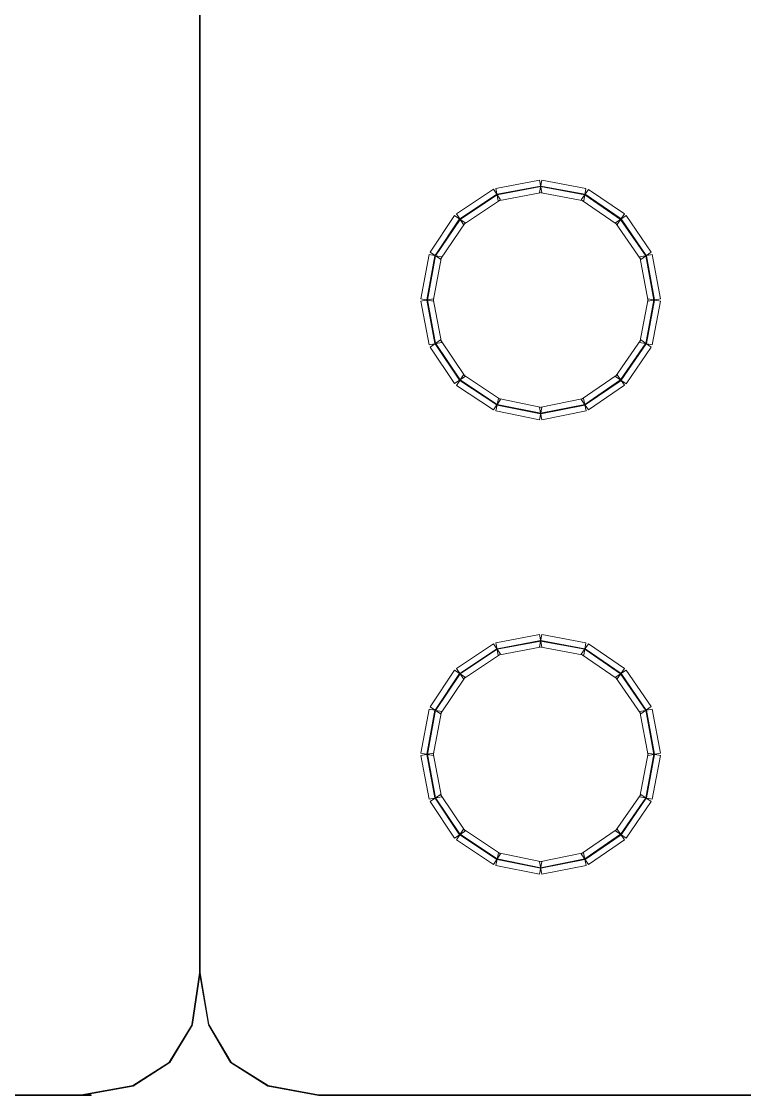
# Model space of a CAD drawing. Header units: millimetres. Extents: x -200 to 200, y -162 to 219.
# Drawn here: x -93.18 to -62.88, y -161.91 to -116.89 of the extents above; entities that cross this region are included whole.
import ezdxf

# ---------------------------------------------------------------- set-up
doc = ezdxf.new("R2010")
doc.units = ezdxf.units.MM
doc.header["$MEASUREMENT"] = 0

msp = doc.modelspace()

# ---------------------------------------------------------------- linework, layer by layer
at = {"color": 1, "lineweight": 5}
for points in [[(-85.7218, -71.7942), (-85.7218, -71.7942), (-85.6954, -71.7942), (-85.6954, -71.7942), (-85.6954, -71.7942), (-85.6954, -71.7942), (-85.6954, -156.7622), (-85.6954, -156.7622), (-85.6954, -156.7622), (-85.6954, -156.7622), (-85.7218, -156.7622), (-85.7218, -156.7622), (-85.7218, -156.7622), (-85.7218, -156.7622), (-85.7218, -71.7942), (-85.7218, -71.7942)], [(-85.7217, -156.7603), (-85.7217, -156.7603), (-85.6955, -156.7641), (-85.6955, -156.7641), (-85.6955, -156.7641), (-85.6955, -156.7641), (-86.013, -158.9333), (-86.013, -158.9333), (-86.013, -158.9333), (-86.013, -158.9333), (-86.0391, -158.9295), (-86.0391, -158.9295), (-86.0391, -158.9295), (-86.0391, -158.9295), (-85.7217, -156.7603), (-85.7217, -156.7603)], [(-85.3252, -158.9292), (-85.3252, -158.9292), (-85.3513, -158.9336), (-85.3513, -158.9336), (-85.3513, -158.9336), (-85.3513, -158.9336), (-85.7217, -156.7644), (-85.7217, -156.7644), (-85.7217, -156.7644), (-85.7217, -156.7644), (-85.6956, -156.76), (-85.6956, -156.76), (-85.6956, -156.76), (-85.6956, -156.76), (-85.3252, -158.9292), (-85.3252, -158.9292)], [(-86.0374, -158.9246), (-86.0374, -158.9246), (-86.0147, -158.9382), (-86.0147, -158.9382), (-86.0147, -158.9382), (-86.0147, -158.9382), (-86.967, -160.5254), (-86.967, -160.5254), (-86.967, -160.5254), (-86.967, -160.5254), (-86.9897, -160.5118), (-86.9897, -160.5118), (-86.9897, -160.5118), (-86.9897, -160.5118), (-86.0374, -158.9246), (-86.0374, -158.9246)], [(-84.401, -160.5119), (-84.401, -160.5119), (-84.4238, -160.5253), (-84.4238, -160.5253), (-84.4238, -160.5253), (-84.4238, -160.5253), (-85.3497, -158.9381), (-85.3497, -158.9381), (-85.3497, -158.9381), (-85.3497, -158.9381), (-85.3268, -158.9247), (-85.3268, -158.9247), (-85.3268, -158.9247), (-85.3268, -158.9247), (-84.401, -160.5119), (-84.401, -160.5119)], [(-86.9855, -160.5074), (-86.9855, -160.5074), (-86.9713, -160.5297), (-86.9713, -160.5297), (-86.9713, -160.5297), (-86.9713, -160.5297), (-88.5055, -161.5085), (-88.5055, -161.5085), (-88.5055, -161.5085), (-88.5055, -161.5085), (-88.5198, -161.4862), (-88.5198, -161.4862), (-88.5198, -161.4862), (-88.5198, -161.4862), (-86.9855, -160.5074), (-86.9855, -160.5074)], [(-82.8446, -161.4862), (-82.8446, -161.4862), (-82.8587, -161.5086), (-82.8587, -161.5086), (-82.8587, -161.5086), (-82.8587, -161.5086), (-84.4194, -160.5298), (-84.4194, -160.5298), (-84.4194, -160.5298), (-84.4194, -160.5298), (-84.4054, -160.5074), (-84.4054, -160.5074), (-84.4054, -160.5074), (-84.4054, -160.5074), (-82.8446, -161.4862), (-82.8446, -161.4862)], [(-88.515, -161.4843), (-88.515, -161.4843), (-88.5103, -161.5104), (-88.5103, -161.5104), (-88.5103, -161.5104), (-88.5103, -161.5104), (-90.6795, -161.9072), (-90.6795, -161.9072), (-90.6795, -161.9072), (-90.6795, -161.9072), (-90.6842, -161.8811), (-90.6842, -161.8811), (-90.6842, -161.8811), (-90.6842, -161.8811), (-88.515, -161.4843), (-88.515, -161.4843)], [(-80.733, -161.8812), (-80.733, -161.8812), (-80.7378, -161.9072), (-80.7378, -161.9072), (-80.7378, -161.9072), (-80.7378, -161.9072), (-82.8541, -161.5104), (-82.8541, -161.5104), (-82.8541, -161.5104), (-82.8541, -161.5104), (-82.8492, -161.4844), (-82.8492, -161.4844), (-82.8492, -161.4844), (-82.8492, -161.4844), (-80.733, -161.8812), (-80.733, -161.8812)], [(-90.6818, -161.8809), (-90.6818, -161.8809), (-90.6818, -161.9074), (-90.6818, -161.9074), (-90.6818, -161.9074), (-90.6818, -161.9074), (-100.1786, -161.9074), (-100.1786, -161.9074), (-100.1786, -161.9074), (-100.1786, -161.9074), (-100.1786, -161.8809), (-100.1786, -161.8809), (-100.1786, -161.8809), (-100.1786, -161.8809), (-90.6818, -161.8809), (-90.6818, -161.8809)], [(-90.6818, -161.9074), (-90.6818, -161.9074), (-90.6818, -161.8809), (-90.6818, -161.8809), (-90.6818, -161.8809), (-90.6818, -161.8809), (-90.2586, -161.8809), (-90.2586, -161.8809), (-90.2586, -161.8809), (-90.2586, -161.8809), (-90.2586, -161.9074), (-90.2586, -161.9074), (-90.2586, -161.9074), (-90.2586, -161.9074), (-90.6818, -161.9074), (-90.6818, -161.9074)], [(-80.7354, -161.9074), (-80.7354, -161.9074), (-80.7354, -161.8809), (-80.7354, -161.8809), (-80.7354, -161.8809), (-80.7354, -161.8809), (-33.5428, -161.8809), (-33.5428, -161.8809), (-33.5428, -161.8809), (-33.5428, -161.8809), (-33.5428, -161.9074), (-33.5428, -161.9074), (-33.5428, -161.9074), (-33.5428, -161.9074), (-80.7354, -161.9074), (-80.7354, -161.9074)]]:
    msp.add_open_spline(points, degree=3, knots=[0, 0, 0, 0, 0.25, 0.25, 0.25, 0.25, 0.5, 0.5, 0.5, 0.5, 0.75, 0.75, 0.75, 0.75, 1, 1, 1, 1], dxfattribs=at)
at = {"color": 4, "lineweight": 5}
for points in [[(-71.4728, -123.5415), (-71.4728, -123.5415), (-71.3749, -124.0614), (-71.3749, -124.0614), (-71.3749, -124.0614), (-71.3749, -124.0614), (-73.2001, -124.4053), (-73.2001, -124.4053), (-73.2001, -124.4053), (-73.2001, -124.4053), (-73.2981, -123.8853), (-73.2981, -123.8853), (-73.2981, -123.8853), (-73.2981, -123.8853), (-71.4728, -123.5415), (-71.4728, -123.5415)], [(-71.4263, -123.7884), (-71.4263, -123.7884), (-71.4214, -123.8144), (-71.4214, -123.8144), (-71.4214, -123.8144), (-71.4214, -123.8144), (-73.2467, -124.1583), (-73.2467, -124.1583), (-73.2467, -124.1583), (-73.2467, -124.1583), (-73.2516, -124.1323), (-73.2516, -124.1323), (-73.2516, -124.1323), (-73.2516, -124.1323), (-71.4263, -123.7884), (-71.4263, -123.7884)], [(-69.5238, -123.8852), (-69.5238, -123.8852), (-69.6204, -124.4054), (-69.6204, -124.4054), (-69.6204, -124.4054), (-69.6204, -124.4054), (-71.4721, -124.0615), (-71.4721, -124.0615), (-71.4721, -124.0615), (-71.4721, -124.0615), (-71.3755, -123.5413), (-71.3755, -123.5413), (-71.3755, -123.5413), (-71.3755, -123.5413), (-69.5238, -123.8852), (-69.5238, -123.8852)], [(-69.5697, -124.1323), (-69.5697, -124.1323), (-69.5745, -124.1583), (-69.5745, -124.1583), (-69.5745, -124.1583), (-69.5745, -124.1583), (-71.4263, -123.8144), (-71.4263, -123.8144), (-71.4263, -123.8144), (-71.4263, -123.8144), (-71.4214, -123.7884), (-71.4214, -123.7884), (-71.4214, -123.7884), (-71.4214, -123.7884), (-69.5697, -124.1323), (-69.5697, -124.1323)], [(-73.395, -123.9246), (-73.395, -123.9246), (-73.1033, -124.366), (-73.1033, -124.366), (-73.1033, -124.366), (-73.1033, -124.366), (-74.664, -125.3977), (-74.664, -125.3977), (-74.664, -125.3977), (-74.664, -125.3977), (-74.9557, -124.9563), (-74.9557, -124.9563), (-74.9557, -124.9563), (-74.9557, -124.9563), (-73.395, -123.9246), (-73.395, -123.9246)], [(-73.2564, -124.1343), (-73.2564, -124.1343), (-73.2418, -124.1563), (-73.2418, -124.1563), (-73.2418, -124.1563), (-73.2418, -124.1563), (-74.8026, -125.188), (-74.8026, -125.188), (-74.8026, -125.188), (-74.8026, -125.188), (-74.8172, -125.166), (-74.8172, -125.166), (-74.8172, -125.166), (-74.8172, -125.166), (-73.2564, -124.1343), (-73.2564, -124.1343)], [(-67.9149, -124.9587), (-67.9149, -124.9587), (-68.2137, -125.3953), (-68.2137, -125.3953), (-68.2137, -125.3953), (-68.2137, -125.3953), (-69.7215, -124.3636), (-69.7215, -124.3636), (-69.7215, -124.3636), (-69.7215, -124.3636), (-69.4227, -123.927), (-69.4227, -123.927), (-69.4227, -123.927), (-69.4227, -123.927), (-67.9149, -124.9587), (-67.9149, -124.9587)], [(-68.0568, -125.1661), (-68.0568, -125.1661), (-68.0717, -125.1879), (-68.0717, -125.1879), (-68.0717, -125.1879), (-68.0717, -125.1879), (-69.5796, -124.1562), (-69.5796, -124.1562), (-69.5796, -124.1562), (-69.5796, -124.1562), (-69.5646, -124.1344), (-69.5646, -124.1344), (-69.5646, -124.1344), (-69.5646, -124.1344), (-68.0568, -125.1661), (-68.0568, -125.1661)], [(-75.0294, -125.0294), (-75.0294, -125.0294), (-74.5903, -125.3246), (-74.5903, -125.3246), (-74.5903, -125.3246), (-74.5903, -125.3246), (-75.622, -126.8589), (-75.622, -126.8589), (-75.622, -126.8589), (-75.622, -126.8589), (-76.0611, -126.5637), (-76.0611, -126.5637), (-76.0611, -126.5637), (-76.0611, -126.5637), (-75.0294, -125.0294), (-75.0294, -125.0294)], [(-66.7884, -126.5611), (-66.7884, -126.5611), (-67.2239, -126.8615), (-67.2239, -126.8615), (-67.2239, -126.8615), (-67.2239, -126.8615), (-68.282, -125.3272), (-68.282, -125.3272), (-68.282, -125.3272), (-68.282, -125.3272), (-67.8465, -125.0268), (-67.8465, -125.0268), (-67.8465, -125.0268), (-67.8465, -125.0268), (-66.7884, -126.5611), (-66.7884, -126.5611)], [(-74.8208, -125.1696), (-74.8208, -125.1696), (-74.7989, -125.1844), (-74.7989, -125.1844), (-74.7989, -125.1844), (-74.7989, -125.1844), (-75.8306, -126.7187), (-75.8306, -126.7187), (-75.8306, -126.7187), (-75.8306, -126.7187), (-75.8525, -126.7039), (-75.8525, -126.7039), (-75.8525, -126.7039), (-75.8525, -126.7039), (-74.8208, -125.1696), (-74.8208, -125.1696)], [(-66.9953, -126.7038), (-66.9953, -126.7038), (-67.017, -126.7188), (-67.017, -126.7188), (-67.017, -126.7188), (-67.017, -126.7188), (-68.0752, -125.1845), (-68.0752, -125.1845), (-68.0752, -125.1845), (-68.0752, -125.1845), (-68.0534, -125.1695), (-68.0534, -125.1695), (-68.0534, -125.1695), (-68.0534, -125.1695), (-66.9953, -126.7038), (-66.9953, -126.7038)], [(-76.1016, -126.663), (-76.1016, -126.663), (-75.5815, -126.7596), (-75.5815, -126.7596), (-75.5815, -126.7596), (-75.5815, -126.7596), (-75.9254, -128.6113), (-75.9254, -128.6113), (-75.9254, -128.6113), (-75.9254, -128.6113), (-76.4455, -128.5147), (-76.4455, -128.5147), (-76.4455, -128.5147), (-76.4455, -128.5147), (-76.1016, -126.663), (-76.1016, -126.663)], [(-75.8545, -126.7089), (-75.8545, -126.7089), (-75.8285, -126.7137), (-75.8285, -126.7137), (-75.8285, -126.7137), (-75.8285, -126.7137), (-76.1724, -128.5654), (-76.1724, -128.5654), (-76.1724, -128.5654), (-76.1724, -128.5654), (-76.1984, -128.5606), (-76.1984, -128.5606), (-76.1984, -128.5606), (-76.1984, -128.5606), (-75.8545, -126.7089), (-75.8545, -126.7089)], [(-66.4022, -128.5147), (-66.4022, -128.5147), (-66.9223, -128.6113), (-66.9223, -128.6113), (-66.9223, -128.6113), (-66.9223, -128.6113), (-67.2662, -126.7596), (-67.2662, -126.7596), (-67.2662, -126.7596), (-67.2662, -126.7596), (-66.7461, -126.663), (-66.7461, -126.663), (-66.7461, -126.663), (-66.7461, -126.663), (-66.4022, -128.5147), (-66.4022, -128.5147)], [(-66.6493, -128.5606), (-66.6493, -128.5606), (-66.6753, -128.5654), (-66.6753, -128.5654), (-66.6753, -128.5654), (-66.6753, -128.5654), (-67.0192, -126.7137), (-67.0192, -126.7137), (-67.0192, -126.7137), (-67.0192, -126.7137), (-66.9931, -126.7089), (-66.9931, -126.7089), (-66.9931, -126.7089), (-66.9931, -126.7089), (-66.6493, -128.5606), (-66.6493, -128.5606)], [(-76.4454, -128.612), (-76.4454, -128.612), (-75.9255, -128.514), (-75.9255, -128.514), (-75.9255, -128.514), (-75.9255, -128.514), (-75.5816, -130.3393), (-75.5816, -130.3393), (-75.5816, -130.3393), (-75.5816, -130.3393), (-76.1015, -130.4373), (-76.1015, -130.4373), (-76.1015, -130.4373), (-76.1015, -130.4373), (-76.4454, -128.612), (-76.4454, -128.612)], [(-76.1984, -128.5655), (-76.1984, -128.5655), (-76.1724, -128.5606), (-76.1724, -128.5606), (-76.1724, -128.5606), (-76.1724, -128.5606), (-75.8285, -130.3858), (-75.8285, -130.3858), (-75.8285, -130.3858), (-75.8285, -130.3858), (-75.8545, -130.3907), (-75.8545, -130.3907), (-75.8545, -130.3907), (-75.8545, -130.3907), (-76.1984, -128.5655), (-76.1984, -128.5655)], [(-66.7462, -130.4373), (-66.7462, -130.4373), (-67.2661, -130.3393), (-67.2661, -130.3393), (-67.2661, -130.3393), (-67.2661, -130.3393), (-66.9222, -128.514), (-66.9222, -128.514), (-66.9222, -128.514), (-66.9222, -128.514), (-66.4023, -128.612), (-66.4023, -128.612), (-66.4023, -128.612), (-66.4023, -128.612), (-66.7462, -130.4373), (-66.7462, -130.4373)], [(-66.9932, -130.3907), (-66.9932, -130.3907), (-67.0191, -130.3858), (-67.0191, -130.3858), (-67.0191, -130.3858), (-67.0191, -130.3858), (-66.6753, -128.5606), (-66.6753, -128.5606), (-66.6753, -128.5606), (-66.6753, -128.5606), (-66.6493, -128.5655), (-66.6493, -128.5655), (-66.6493, -128.5655), (-66.6493, -128.5655), (-66.9932, -130.3907), (-66.9932, -130.3907)], [(-76.0611, -130.5359), (-76.0611, -130.5359), (-75.622, -130.2407), (-75.622, -130.2407), (-75.622, -130.2407), (-75.622, -130.2407), (-74.5903, -131.775), (-74.5903, -131.775), (-74.5903, -131.775), (-74.5903, -131.775), (-75.0294, -132.0702), (-75.0294, -132.0702), (-75.0294, -132.0702), (-75.0294, -132.0702), (-76.0611, -130.5359), (-76.0611, -130.5359)], [(-75.8525, -130.3957), (-75.8525, -130.3957), (-75.8306, -130.3809), (-75.8306, -130.3809), (-75.8306, -130.3809), (-75.8306, -130.3809), (-74.7989, -131.9152), (-74.7989, -131.9152), (-74.7989, -131.9152), (-74.7989, -131.9152), (-74.8208, -131.93), (-74.8208, -131.93), (-74.8208, -131.93), (-74.8208, -131.93), (-75.8525, -130.3957), (-75.8525, -130.3957)], [(-67.8465, -132.0728), (-67.8465, -132.0728), (-68.282, -131.7724), (-68.282, -131.7724), (-68.282, -131.7724), (-68.282, -131.7724), (-67.2239, -130.2381), (-67.2239, -130.2381), (-67.2239, -130.2381), (-67.2239, -130.2381), (-66.7884, -130.5385), (-66.7884, -130.5385), (-66.7884, -130.5385), (-66.7884, -130.5385), (-67.8465, -132.0728), (-67.8465, -132.0728)], [(-68.0534, -131.9301), (-68.0534, -131.9301), (-68.0752, -131.9151), (-68.0752, -131.9151), (-68.0752, -131.9151), (-68.0752, -131.9151), (-67.017, -130.3808), (-67.017, -130.3808), (-67.017, -130.3808), (-67.017, -130.3808), (-66.9953, -130.3958), (-66.9953, -130.3958), (-66.9953, -130.3958), (-66.9953, -130.3958), (-68.0534, -131.9301), (-68.0534, -131.9301)], [(-74.9557, -132.1433), (-74.9557, -132.1433), (-74.664, -131.7019), (-74.664, -131.7019), (-74.664, -131.7019), (-74.664, -131.7019), (-73.1033, -132.7336), (-73.1033, -132.7336), (-73.1033, -132.7336), (-73.1033, -132.7336), (-73.395, -133.1749), (-73.395, -133.1749), (-73.395, -133.1749), (-73.395, -133.1749), (-74.9557, -132.1433), (-74.9557, -132.1433)], [(-69.4227, -133.1726), (-69.4227, -133.1726), (-69.7215, -132.7359), (-69.7215, -132.7359), (-69.7215, -132.7359), (-69.7215, -132.7359), (-68.2137, -131.7043), (-68.2137, -131.7043), (-68.2137, -131.7043), (-68.2137, -131.7043), (-67.9149, -132.1409), (-67.9149, -132.1409), (-67.9149, -132.1409), (-67.9149, -132.1409), (-69.4227, -133.1726), (-69.4227, -133.1726)], [(-74.8172, -131.9336), (-74.8172, -131.9336), (-74.8026, -131.9115), (-74.8026, -131.9115), (-74.8026, -131.9115), (-74.8026, -131.9115), (-73.2418, -132.9432), (-73.2418, -132.9432), (-73.2418, -132.9432), (-73.2418, -132.9432), (-73.2564, -132.9653), (-73.2564, -132.9653), (-73.2564, -132.9653), (-73.2564, -132.9653), (-74.8172, -131.9336), (-74.8172, -131.9336)], [(-69.5646, -132.9652), (-69.5646, -132.9652), (-69.5796, -132.9433), (-69.5796, -132.9433), (-69.5796, -132.9433), (-69.5796, -132.9433), (-68.0717, -131.9117), (-68.0717, -131.9117), (-68.0717, -131.9117), (-68.0717, -131.9117), (-68.0568, -131.9335), (-68.0568, -131.9335), (-68.0568, -131.9335), (-68.0568, -131.9335), (-69.5646, -132.9652), (-69.5646, -132.9652)], [(-73.3017, -133.2135), (-73.3017, -133.2135), (-73.1965, -132.695), (-73.1965, -132.695), (-73.1965, -132.695), (-73.1965, -132.695), (-71.3712, -133.0653), (-71.3712, -133.0653), (-71.3712, -133.0653), (-71.3712, -133.0653), (-71.4764, -133.5839), (-71.4764, -133.5839), (-71.4764, -133.5839), (-71.4764, -133.5839), (-73.3017, -133.2135), (-73.3017, -133.2135)], [(-71.372, -133.584), (-71.372, -133.584), (-71.4757, -133.0652), (-71.4757, -133.0652), (-71.4757, -133.0652), (-71.4757, -133.0652), (-69.624, -132.6949), (-69.624, -132.6949), (-69.624, -132.6949), (-69.624, -132.6949), (-69.5202, -133.2137), (-69.5202, -133.2137), (-69.5202, -133.2137), (-69.5202, -133.2137), (-71.372, -133.584), (-71.372, -133.584)], [(-73.2518, -132.9672), (-73.2518, -132.9672), (-73.2465, -132.9413), (-73.2465, -132.9413), (-73.2465, -132.9413), (-73.2465, -132.9413), (-71.4212, -133.3116), (-71.4212, -133.3116), (-71.4212, -133.3116), (-71.4212, -133.3116), (-71.4265, -133.3376), (-71.4265, -133.3376), (-71.4265, -133.3376), (-71.4265, -133.3376), (-73.2518, -132.9672), (-73.2518, -132.9672)], [(-71.4213, -133.3376), (-71.4213, -133.3376), (-71.4264, -133.3116), (-71.4264, -133.3116), (-71.4264, -133.3116), (-71.4264, -133.3116), (-69.5747, -132.9413), (-69.5747, -132.9413), (-69.5747, -132.9413), (-69.5747, -132.9413), (-69.5695, -132.9672), (-69.5695, -132.9672), (-69.5695, -132.9672), (-69.5695, -132.9672), (-71.4213, -133.3376), (-71.4213, -133.3376)], [(-71.4728, -142.5878), (-71.4728, -142.5878), (-71.3749, -143.1077), (-71.3749, -143.1077), (-71.3749, -143.1077), (-71.3749, -143.1077), (-73.2001, -143.4516), (-73.2001, -143.4516), (-73.2001, -143.4516), (-73.2001, -143.4516), (-73.2981, -142.9317), (-73.2981, -142.9317), (-73.2981, -142.9317), (-73.2981, -142.9317), (-71.4728, -142.5878), (-71.4728, -142.5878)], [(-69.5238, -142.9316), (-69.5238, -142.9316), (-69.6204, -143.4518), (-69.6204, -143.4518), (-69.6204, -143.4518), (-69.6204, -143.4518), (-71.4721, -143.1079), (-71.4721, -143.1079), (-71.4721, -143.1079), (-71.4721, -143.1079), (-71.3755, -142.5877), (-71.3755, -142.5877), (-71.3755, -142.5877), (-71.3755, -142.5877), (-69.5238, -142.9316), (-69.5238, -142.9316)], [(-73.395, -142.971), (-73.395, -142.971), (-73.1033, -143.4124), (-73.1033, -143.4124), (-73.1033, -143.4124), (-73.1033, -143.4124), (-74.664, -144.444), (-74.664, -144.444), (-74.664, -144.444), (-74.664, -144.444), (-74.9557, -144.0027), (-74.9557, -144.0027), (-74.9557, -144.0027), (-74.9557, -144.0027), (-73.395, -142.971), (-73.395, -142.971)], [(-71.4263, -142.8348), (-71.4263, -142.8348), (-71.4214, -142.8608), (-71.4214, -142.8608), (-71.4214, -142.8608), (-71.4214, -142.8608), (-73.2467, -143.2047), (-73.2467, -143.2047), (-73.2467, -143.2047), (-73.2467, -143.2047), (-73.2516, -143.1787), (-73.2516, -143.1787), (-73.2516, -143.1787), (-73.2516, -143.1787), (-71.4263, -142.8348), (-71.4263, -142.8348)], [(-69.5697, -143.1787), (-69.5697, -143.1787), (-69.5745, -143.2047), (-69.5745, -143.2047), (-69.5745, -143.2047), (-69.5745, -143.2047), (-71.4263, -142.8608), (-71.4263, -142.8608), (-71.4263, -142.8608), (-71.4263, -142.8608), (-71.4214, -142.8348), (-71.4214, -142.8348), (-71.4214, -142.8348), (-71.4214, -142.8348), (-69.5697, -143.1787), (-69.5697, -143.1787)], [(-67.9149, -144.005), (-67.9149, -144.005), (-68.2137, -144.4417), (-68.2137, -144.4417), (-68.2137, -144.4417), (-68.2137, -144.4417), (-69.7215, -143.41), (-69.7215, -143.41), (-69.7215, -143.41), (-69.7215, -143.41), (-69.4227, -142.9734), (-69.4227, -142.9734), (-69.4227, -142.9734), (-69.4227, -142.9734), (-67.9149, -144.005), (-67.9149, -144.005)], [(-73.2564, -143.1806), (-73.2564, -143.1806), (-73.2418, -143.2027), (-73.2418, -143.2027), (-73.2418, -143.2027), (-73.2418, -143.2027), (-74.8026, -144.2344), (-74.8026, -144.2344), (-74.8026, -144.2344), (-74.8026, -144.2344), (-74.8172, -144.2123), (-74.8172, -144.2123), (-74.8172, -144.2123), (-74.8172, -144.2123), (-73.2564, -143.1806), (-73.2564, -143.1806)], [(-68.0568, -144.2124), (-68.0568, -144.2124), (-68.0717, -144.2343), (-68.0717, -144.2343), (-68.0717, -144.2343), (-68.0717, -144.2343), (-69.5796, -143.2026), (-69.5796, -143.2026), (-69.5796, -143.2026), (-69.5796, -143.2026), (-69.5646, -143.1808), (-69.5646, -143.1808), (-69.5646, -143.1808), (-69.5646, -143.1808), (-68.0568, -144.2124), (-68.0568, -144.2124)], [(-75.0294, -144.0757), (-75.0294, -144.0757), (-74.5903, -144.371), (-74.5903, -144.371), (-74.5903, -144.371), (-74.5903, -144.371), (-75.622, -145.9053), (-75.622, -145.9053), (-75.622, -145.9053), (-75.622, -145.9053), (-76.0611, -145.61), (-76.0611, -145.61), (-76.0611, -145.61), (-76.0611, -145.61), (-75.0294, -144.0757), (-75.0294, -144.0757)], [(-74.8208, -144.216), (-74.8208, -144.216), (-74.7989, -144.2307), (-74.7989, -144.2307), (-74.7989, -144.2307), (-74.7989, -144.2307), (-75.8306, -145.765), (-75.8306, -145.765), (-75.8306, -145.765), (-75.8306, -145.765), (-75.8525, -145.7503), (-75.8525, -145.7503), (-75.8525, -145.7503), (-75.8525, -145.7503), (-74.8208, -144.216), (-74.8208, -144.216)], [(-66.7884, -145.6075), (-66.7884, -145.6075), (-67.2239, -145.9078), (-67.2239, -145.9078), (-67.2239, -145.9078), (-67.2239, -145.9078), (-68.282, -144.3735), (-68.282, -144.3735), (-68.282, -144.3735), (-68.282, -144.3735), (-67.8465, -144.0732), (-67.8465, -144.0732), (-67.8465, -144.0732), (-67.8465, -144.0732), (-66.7884, -145.6075), (-66.7884, -145.6075)], [(-66.9953, -145.7501), (-66.9953, -145.7501), (-67.017, -145.7652), (-67.017, -145.7652), (-67.017, -145.7652), (-67.017, -145.7652), (-68.0752, -144.2309), (-68.0752, -144.2309), (-68.0752, -144.2309), (-68.0752, -144.2309), (-68.0534, -144.2158), (-68.0534, -144.2158), (-68.0534, -144.2158), (-68.0534, -144.2158), (-66.9953, -145.7501), (-66.9953, -145.7501)], [(-76.1016, -145.7093), (-76.1016, -145.7093), (-75.5815, -145.806), (-75.5815, -145.806), (-75.5815, -145.806), (-75.5815, -145.806), (-75.9254, -147.6577), (-75.9254, -147.6577), (-75.9254, -147.6577), (-75.9254, -147.6577), (-76.4455, -147.5611), (-76.4455, -147.5611), (-76.4455, -147.5611), (-76.4455, -147.5611), (-76.1016, -145.7093), (-76.1016, -145.7093)], [(-75.8545, -145.7552), (-75.8545, -145.7552), (-75.8285, -145.7601), (-75.8285, -145.7601), (-75.8285, -145.7601), (-75.8285, -145.7601), (-76.1724, -147.6118), (-76.1724, -147.6118), (-76.1724, -147.6118), (-76.1724, -147.6118), (-76.1984, -147.607), (-76.1984, -147.607), (-76.1984, -147.607), (-76.1984, -147.607), (-75.8545, -145.7552), (-75.8545, -145.7552)], [(-66.4022, -147.5611), (-66.4022, -147.5611), (-66.9223, -147.6577), (-66.9223, -147.6577), (-66.9223, -147.6577), (-66.9223, -147.6577), (-67.2662, -145.806), (-67.2662, -145.806), (-67.2662, -145.806), (-67.2662, -145.806), (-66.7461, -145.7093), (-66.7461, -145.7093), (-66.7461, -145.7093), (-66.7461, -145.7093), (-66.4022, -147.5611), (-66.4022, -147.5611)], [(-66.6493, -147.607), (-66.6493, -147.607), (-66.6753, -147.6118), (-66.6753, -147.6118), (-66.6753, -147.6118), (-66.6753, -147.6118), (-67.0192, -145.7601), (-67.0192, -145.7601), (-67.0192, -145.7601), (-67.0192, -145.7601), (-66.9931, -145.7552), (-66.9931, -145.7552), (-66.9931, -145.7552), (-66.9931, -145.7552), (-66.6493, -147.607), (-66.6493, -147.607)], [(-76.4454, -147.6584), (-76.4454, -147.6584), (-75.9255, -147.5604), (-75.9255, -147.5604), (-75.9255, -147.5604), (-75.9255, -147.5604), (-75.5816, -149.3857), (-75.5816, -149.3857), (-75.5816, -149.3857), (-75.5816, -149.3857), (-76.1015, -149.4836), (-76.1015, -149.4836), (-76.1015, -149.4836), (-76.1015, -149.4836), (-76.4454, -147.6584), (-76.4454, -147.6584)], [(-76.1984, -147.6118), (-76.1984, -147.6118), (-76.1724, -147.6069), (-76.1724, -147.6069), (-76.1724, -147.6069), (-76.1724, -147.6069), (-75.8285, -149.4322), (-75.8285, -149.4322), (-75.8285, -149.4322), (-75.8285, -149.4322), (-75.8545, -149.4371), (-75.8545, -149.4371), (-75.8545, -149.4371), (-75.8545, -149.4371), (-76.1984, -147.6118), (-76.1984, -147.6118)], [(-66.7462, -149.4836), (-66.7462, -149.4836), (-67.2661, -149.3857), (-67.2661, -149.3857), (-67.2661, -149.3857), (-67.2661, -149.3857), (-66.9222, -147.5604), (-66.9222, -147.5604), (-66.9222, -147.5604), (-66.9222, -147.5604), (-66.4023, -147.6584), (-66.4023, -147.6584), (-66.4023, -147.6584), (-66.4023, -147.6584), (-66.7462, -149.4836), (-66.7462, -149.4836)], [(-66.9932, -149.4371), (-66.9932, -149.4371), (-67.0191, -149.4322), (-67.0191, -149.4322), (-67.0191, -149.4322), (-67.0191, -149.4322), (-66.6753, -147.6069), (-66.6753, -147.6069), (-66.6753, -147.6069), (-66.6753, -147.6069), (-66.6493, -147.6118), (-66.6493, -147.6118), (-66.6493, -147.6118), (-66.6493, -147.6118), (-66.9932, -149.4371), (-66.9932, -149.4371)], [(-76.0611, -149.5823), (-76.0611, -149.5823), (-75.622, -149.287), (-75.622, -149.287), (-75.622, -149.287), (-75.622, -149.287), (-74.5903, -150.8213), (-74.5903, -150.8213), (-74.5903, -150.8213), (-74.5903, -150.8213), (-75.0294, -151.1166), (-75.0294, -151.1166), (-75.0294, -151.1166), (-75.0294, -151.1166), (-76.0611, -149.5823), (-76.0611, -149.5823)], [(-75.8525, -149.442), (-75.8525, -149.442), (-75.8306, -149.4273), (-75.8306, -149.4273), (-75.8306, -149.4273), (-75.8306, -149.4273), (-74.7989, -150.9616), (-74.7989, -150.9616), (-74.7989, -150.9616), (-74.7989, -150.9616), (-74.8208, -150.9763), (-74.8208, -150.9763), (-74.8208, -150.9763), (-74.8208, -150.9763), (-75.8525, -149.442), (-75.8525, -149.442)], [(-67.8465, -151.1191), (-67.8465, -151.1191), (-68.282, -150.8188), (-68.282, -150.8188), (-68.282, -150.8188), (-68.282, -150.8188), (-67.2239, -149.2845), (-67.2239, -149.2845), (-67.2239, -149.2845), (-67.2239, -149.2845), (-66.7884, -149.5848), (-66.7884, -149.5848), (-66.7884, -149.5848), (-66.7884, -149.5848), (-67.8465, -151.1191), (-67.8465, -151.1191)], [(-68.0534, -150.9765), (-68.0534, -150.9765), (-68.0752, -150.9614), (-68.0752, -150.9614), (-68.0752, -150.9614), (-68.0752, -150.9614), (-67.017, -149.4271), (-67.017, -149.4271), (-67.017, -149.4271), (-67.017, -149.4271), (-66.9953, -149.4422), (-66.9953, -149.4422), (-66.9953, -149.4422), (-66.9953, -149.4422), (-68.0534, -150.9765), (-68.0534, -150.9765)], [(-74.9557, -151.1896), (-74.9557, -151.1896), (-74.664, -150.7483), (-74.664, -150.7483), (-74.664, -150.7483), (-74.664, -150.7483), (-73.1033, -151.7799), (-73.1033, -151.7799), (-73.1033, -151.7799), (-73.1033, -151.7799), (-73.395, -152.2213), (-73.395, -152.2213), (-73.395, -152.2213), (-73.395, -152.2213), (-74.9557, -151.1896), (-74.9557, -151.1896)], [(-69.4227, -152.2189), (-69.4227, -152.2189), (-69.7215, -151.7823), (-69.7215, -151.7823), (-69.7215, -151.7823), (-69.7215, -151.7823), (-68.2137, -150.7506), (-68.2137, -150.7506), (-68.2137, -150.7506), (-68.2137, -150.7506), (-67.9149, -151.1873), (-67.9149, -151.1873), (-67.9149, -151.1873), (-67.9149, -151.1873), (-69.4227, -152.2189), (-69.4227, -152.2189)], [(-74.8172, -150.98), (-74.8172, -150.98), (-74.8026, -150.9579), (-74.8026, -150.9579), (-74.8026, -150.9579), (-74.8026, -150.9579), (-73.2418, -151.9896), (-73.2418, -151.9896), (-73.2418, -151.9896), (-73.2418, -151.9896), (-73.2564, -152.0117), (-73.2564, -152.0117), (-73.2564, -152.0117), (-73.2564, -152.0117), (-74.8172, -150.98), (-74.8172, -150.98)], [(-69.5646, -152.0115), (-69.5646, -152.0115), (-69.5796, -151.9897), (-69.5796, -151.9897), (-69.5796, -151.9897), (-69.5796, -151.9897), (-68.0717, -150.958), (-68.0717, -150.958), (-68.0717, -150.958), (-68.0717, -150.958), (-68.0568, -150.9799), (-68.0568, -150.9799), (-68.0568, -150.9799), (-68.0568, -150.9799), (-69.5646, -152.0115), (-69.5646, -152.0115)], [(-73.3017, -152.2599), (-73.3017, -152.2599), (-73.1965, -151.7414), (-73.1965, -151.7414), (-73.1965, -151.7414), (-73.1965, -151.7414), (-71.3712, -152.1117), (-71.3712, -152.1117), (-71.3712, -152.1117), (-71.3712, -152.1117), (-71.4764, -152.6302), (-71.4764, -152.6302), (-71.4764, -152.6302), (-71.4764, -152.6302), (-73.3017, -152.2599), (-73.3017, -152.2599)], [(-73.2518, -152.0136), (-73.2518, -152.0136), (-73.2465, -151.9877), (-73.2465, -151.9877), (-73.2465, -151.9877), (-73.2465, -151.9877), (-71.4212, -152.358), (-71.4212, -152.358), (-71.4212, -152.358), (-71.4212, -152.358), (-71.4265, -152.3839), (-71.4265, -152.3839), (-71.4265, -152.3839), (-71.4265, -152.3839), (-73.2518, -152.0136), (-73.2518, -152.0136)], [(-71.372, -152.6304), (-71.372, -152.6304), (-71.4757, -152.1116), (-71.4757, -152.1116), (-71.4757, -152.1116), (-71.4757, -152.1116), (-69.624, -151.7412), (-69.624, -151.7412), (-69.624, -151.7412), (-69.624, -151.7412), (-69.5202, -152.26), (-69.5202, -152.26), (-69.5202, -152.26), (-69.5202, -152.26), (-71.372, -152.6304), (-71.372, -152.6304)], [(-71.4213, -152.3839), (-71.4213, -152.3839), (-71.4264, -152.358), (-71.4264, -152.358), (-71.4264, -152.358), (-71.4264, -152.358), (-69.5747, -151.9877), (-69.5747, -151.9877), (-69.5747, -151.9877), (-69.5747, -151.9877), (-69.5695, -152.0136), (-69.5695, -152.0136), (-69.5695, -152.0136), (-69.5695, -152.0136), (-71.4213, -152.3839), (-71.4213, -152.3839)]]:
    msp.add_open_spline(points, degree=3, knots=[0, 0, 0, 0, 0.25, 0.25, 0.25, 0.25, 0.5, 0.5, 0.5, 0.5, 0.75, 0.75, 0.75, 0.75, 1, 1, 1, 1], dxfattribs=at)

doc.saveas('drawing.dxf')
